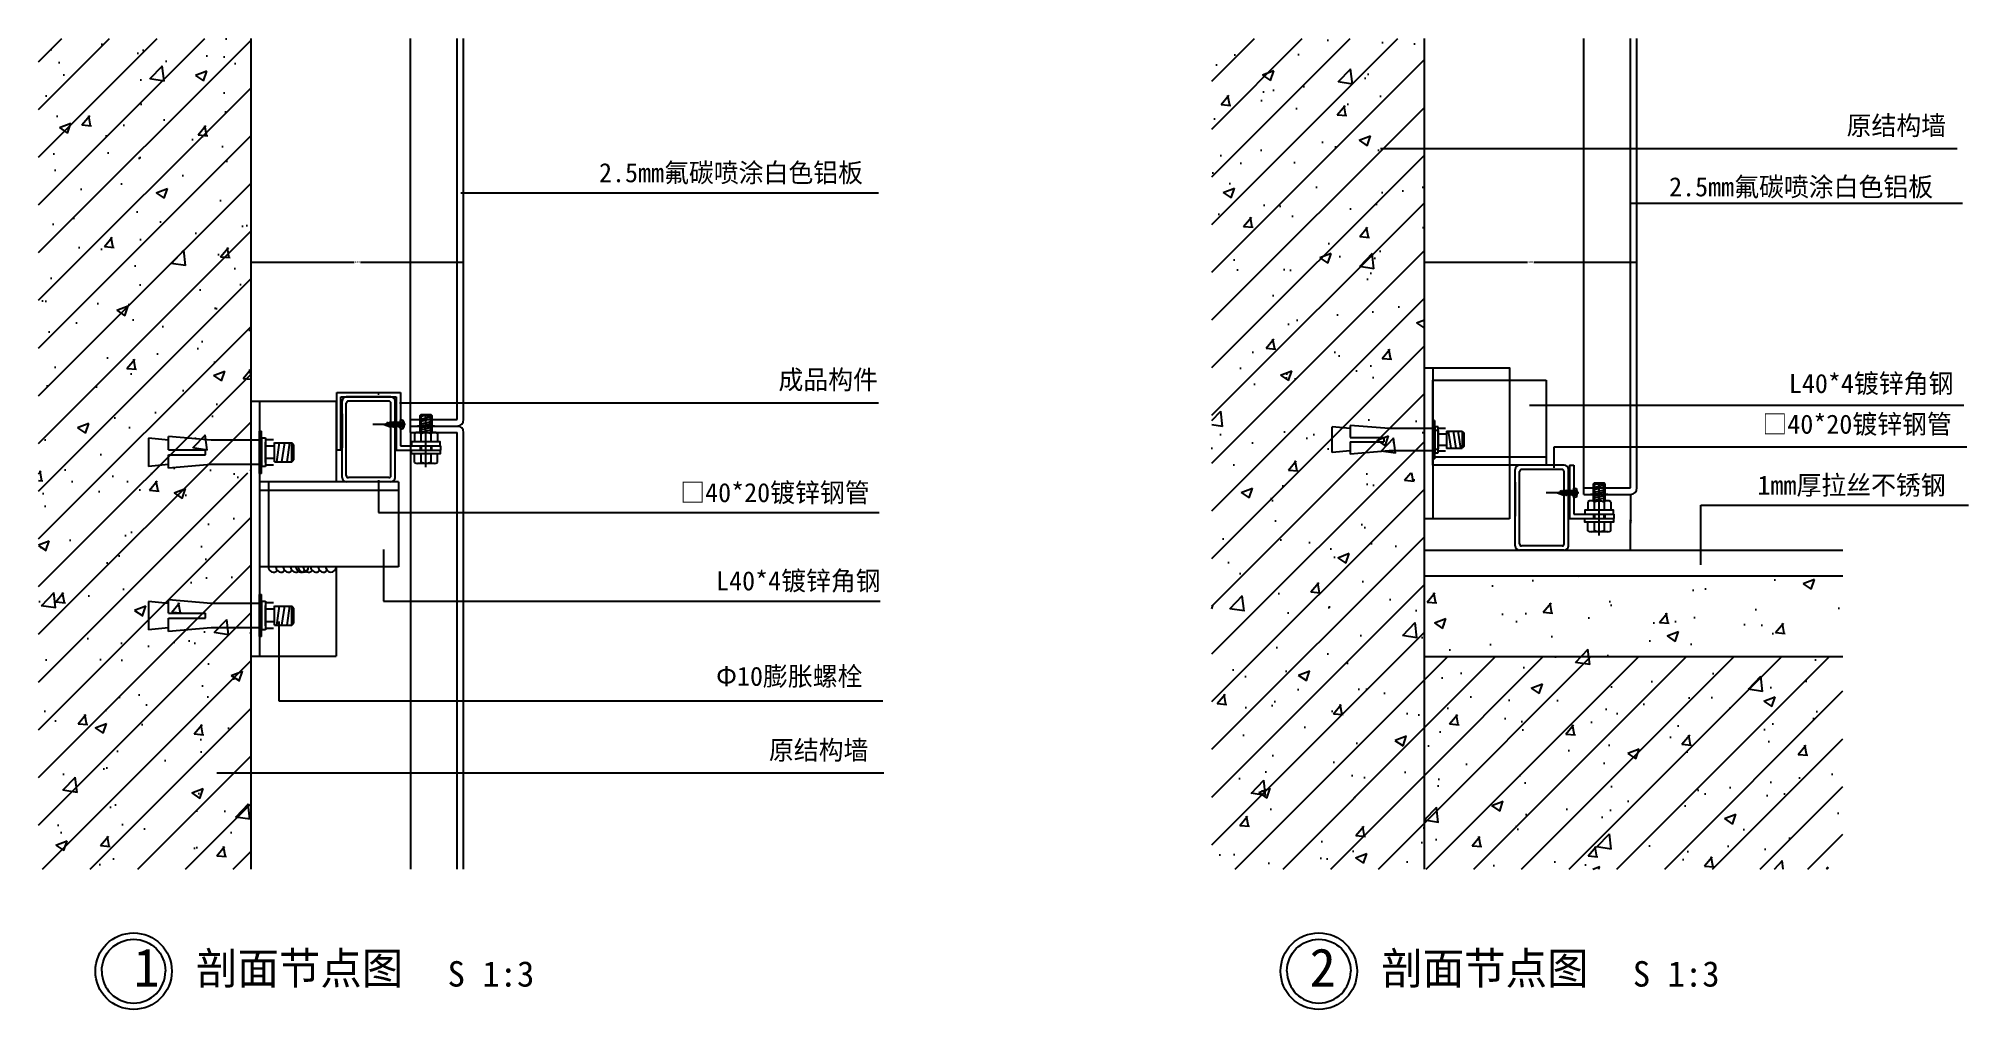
# Model space of a CAD drawing. Header units: metres. Extents: x 143186 to 144094, y -26987 to -26530.
import ezdxf

# ---------------------------------------------------------------- set-up
doc = ezdxf.new("R2010")
doc.units = ezdxf.units.M
for name, color, linetype in [('10', 8, 'Continuous'), ('20', 1, 'Continuous'), ('3', 2, 'Continuous'), ('5', 3, 'Continuous'), ('8', 7, 'Continuous')]:
    doc.layers.add(name, color=color, linetype=linetype)
doc.dimstyles.get("Standard").update_dxf_attribs({"dimtxt": 2.5, "dimasz": 2.5, "dimexe": 1.25, "dimexo": 0.625, "dimtad": 1, "dimcen": 2.5, "dimazin": 3, "dimtfac": 1, "dimtmove": 0, "dimatfit": 3})

# ---------------------------------------------------------------- blocks, each defined once
blk = doc.blocks.new('34')
at = {"layer": '10'}
for p, q in [((1724482.52, -1411777.27, -1110.01), (1724479.11, -1411777.27, -1110.01)), ((1724482.52, -1411788.01, -1110.01), (1724482.52, -1411777.27, -1110.01)), ((1724482.56, -1411776.52, -1110.01), (1724484.19, -1411776.52, -1110.01)), ((1724482.56, -1411787.13, -1110.01), (1724482.56, -1411776.52, -1110.01)), ((1724484.19, -1411776.52, -1110.01), (1724484.19, -1411788.76, -1110.01)), ((1724484.25, -1411773.66, -1110.01), (1724485.07, -1411773.66, -1110.01)), ((1724484.25, -1411773.66, -1110.01), (1724484.25, -1411791.62, -1110.01)), ((1724485.07, -1411773.66, -1110.01), (1724485.07, -1411791.62, -1110.01)), ((1724485.07, -1411777.42, -1110.01), (1724505.69, -1411777.42, -1110.01)), ((1724505.69, -1411777.42, -1110.01), (1724523.99, -1411775.92, -1110.01)), ((1724523.99, -1411775.92, -1110.01), (1724523.99, -1411781.59, -1110.01)), ((1724523.99, -1411777.42, -1110.01), (1724532.53, -1411776.56, -1110.01)), ((1724532.53, -1411788.72, -1110.01), (1724532.53, -1411776.56, -1110.01)), ((1724471.36, -1411778.61, -1110.01), (1724470.54, -1411779.43, -1110.01)), ((1724470.54, -1411779.43, -1110.01), (1724470.54, -1411785.85, -1110.01)), ((1724470.54, -1411785.85, -1110.01), (1724471.36, -1411786.67, -1110.01)), ((1724478.7, -1411778.61, -1110.01), (1724471.36, -1411778.61, -1110.01)), ((1724471.36, -1411778.61, -1110.01), (1724471.36, -1411786.67, -1110.01)), ((1724478.7, -1411786.67, -1110.01), (1724471.36, -1411786.67, -1110.01)), ((1724473.33, -1411778.61, -1110.01), (1724472.12, -1411786.67, -1110.01)), ((1724475.53, -1411778.61, -1110.01), (1724474.31, -1411786.67, -1110.01)), ((1724477.8, -1411778.61, -1110.01), (1724476.58, -1411786.67, -1110.01)), ((1724478.7, -1411778.57, -1110.01), (1724478.7, -1411786.84, -1110.01)), ((1724479.11, -1411779.95, -1110.01), (1724482.52, -1411779.95, -1110.01)), ((1724479.11, -1411785.33, -1110.01), (1724482.52, -1411785.33, -1110.01)), ((1724484.19, -1411778.15, -1110.01), (1724482.56, -1411778.15, -1110.01)), ((1724482.56, -1411778.3, -1110.01), (1724482.56, -1411786.98, -1110.01)), ((1724485.07, -1411778.15, -1110.01), (1724484.25, -1411778.15, -1110.01)), ((1724523.99, -1411781.59, -1110.01), (1724508.21, -1411781.59, -1110.01)), ((1724508.21, -1411781.59, -1110.01), (1724508.21, -1411783.69, -1110.01)), ((1724523.99, -1411783.69, -1110.01), (1724508.21, -1411783.69, -1110.01)), ((1724523.99, -1411783.69, -1110.01), (1724523.99, -1411789.36, -1110.01)), ((1724479.11, -1411788.01, -1110.01), (1724482.52, -1411788.01, -1110.01)), ((1724482.56, -1411788.76, -1110.01), (1724482.56, -1411787.13, -1110.01)), ((1724485.07, -1411787.13, -1110.01), (1724482.56, -1411787.13, -1110.01)), ((1724484.19, -1411788.76, -1110.01), (1724482.56, -1411788.76, -1110.01)), ((1724485.07, -1411791.62, -1110.01), (1724484.25, -1411791.62, -1110.01)), ((1724485.07, -1411787.86, -1110.01), (1724505.69, -1411787.86, -1110.01)), ((1724505.69, -1411787.86, -1110.01), (1724523.99, -1411789.36, -1110.01)), ((1724523.99, -1411787.86, -1110.01), (1724532.53, -1411788.72, -1110.01))]:
    blk.add_line(p, q, dxfattribs=at)
blk = doc.blocks.new('HY-4')
at = {"layer": '20'}
for points in [[(-5, 0, -1), (5, 0, -1)], [(-5, 0, 1), (5, 0, 1)]]:
    blk.add_lwpolyline(points, format="xyb", dxfattribs=at)
blk.add_circle((0, 0), 6, dxfattribs=at)
blk.add_circle((0, 0), 6, dxfattribs=at)
blk = doc.blocks.new('_CLOSEDFILLED')
at = {"color": 0, "linetype": 'BYBLOCK'}
blk.add_solid([(-1, 0.2), (0, 0), (-1, -0.2)], dxfattribs=at)
blk = doc.blocks.new('*D1')
for p, q in [((143286.01, -26657.77), (143286.01, -26635.06)), ((143286.26, -26635.06), (143334.51, -26635.06)), ((143337.51, -26635.06), (143385.76, -26635.06)), ((143386.01, -26657.77), (143386.01, -26635.06))]:
    blk.add_line(p, q)
at = {"layer": 'Defpoints'}
for p in [(143286.01, -26635.06), (143286.01, -26657.77), (143386.01, -26657.77)]:
    blk.add_point(p, dxfattribs=at)
at = {"layer": '8', "xscale": 0.25, "yscale": 0.25, "rotation": 180}
blk.add_blockref('_CLOSEDFILLED', (143286.01, -26635.06), dxfattribs=at)
at = {"layer": '8', "xscale": 0.25, "yscale": 0.25}
blk.add_blockref('_CLOSEDFILLED', (143386.01, -26635.06), dxfattribs=at)
at = {"layer": '8', "insert": (143336.01, -26635.06), "char_height": 1, "attachment_point": 5}
blk.add_mtext('100', dxfattribs=at)
blk = doc.blocks.new('*D2')
for p, q in [((143838.06, -26658.67), (143838.06, -26635.06)), ((143838.31, -26635.06), (143886.56, -26635.06)), ((143889.56, -26635.06), (143937.81, -26635.06)), ((143938.06, -26658.67), (143938.06, -26635.06))]:
    blk.add_line(p, q)
at = {"layer": 'Defpoints'}
for p in [(143838.06, -26635.06), (143838.06, -26658.67), (143938.06, -26658.67)]:
    blk.add_point(p, dxfattribs=at)
at = {"layer": '8', "xscale": 0.25, "yscale": 0.25, "rotation": 180}
blk.add_blockref('_CLOSEDFILLED', (143838.06, -26635.06), dxfattribs=at)
at = {"layer": '8', "xscale": 0.25, "yscale": 0.25}
blk.add_blockref('_CLOSEDFILLED', (143938.06, -26635.06), dxfattribs=at)
at = {"layer": '8', "insert": (143888.06, -26635.06), "char_height": 1, "attachment_point": 5}
blk.add_mtext('100', dxfattribs=at)
blk = doc.blocks.new('*D3')
for p, q in [((143935.06, -26744.38), (143935.06, -26757.53)), ((143934.81, -26757.53), (143934.56, -26757.53)), ((143935.06, -26770.68), (143935.06, -26757.53)), ((143935.06, -26757.53), (143935.06, -26757.53)), ((143935.31, -26757.53), (143935.56, -26757.53))]:
    blk.add_line(p, q)
at = {"layer": 'Defpoints'}
for p in [(143935.06, -26744.38), (143935.06, -26757.53), (143935.06, -26770.68)]:
    blk.add_point(p, dxfattribs=at)
at = {"layer": '8', "xscale": 0.25, "yscale": 0.25}
blk.add_blockref('_CLOSEDFILLED', (143935.06, -26757.53), dxfattribs=at)
at = {"layer": '8', "xscale": 0.25, "yscale": 0.25, "rotation": 180}
blk.add_blockref('_CLOSEDFILLED', (143935.06, -26757.53), dxfattribs=at)
at = {"layer": '8', "insert": (143935.06, -26756.405), "char_height": 1, "attachment_point": 5}
blk.add_mtext('25', dxfattribs=at)

msp = doc.modelspace()

# ---------------------------------------------------------------- hatches: boundary and pattern name
at = {"layer": '10'}
h = msp.add_hatch(dxfattribs=at)
h.set_pattern_fill('ANSI31', scale=5)
h.paths.add_polyline_path([(143286.01, -26529.94), (143186.01, -26529.94), (143186.01, -26920.68), (143286.01, -26920.68), (143286.01, -26734.3), (143274, -26734.3), (143273.25, -26733.73), (143274, -26733.15), (143286.01, -26733.15)])
h = msp.add_hatch(dxfattribs=at)
h.set_pattern_fill('AR-CONC', scale=0.3)
h.paths.add_polyline_path([(143286.01, -26529.94), (143186.01, -26529.94), (143186.01, -26920.68), (143286.01, -26920.68), (143286.01, -26734.3), (143274, -26734.3), (143273.25, -26733.73), (143274, -26733.15), (143286.01, -26733.15)])
h = msp.add_hatch(dxfattribs=at)
h.set_pattern_fill('ANSI31', scale=5)
h.paths.add_polyline_path([(143838.06, -26529.94), (143738.06, -26529.94), (143738.06, -26920.68), (143838.06, -26920.68), (143838.06, -26734.3), (143826.04, -26734.3), (143825.29, -26733.73), (143826.04, -26733.15), (143838.06, -26733.15)])
h = msp.add_hatch(dxfattribs=at)
h.set_pattern_fill('AR-CONC', scale=0.3)
h.paths.add_polyline_path([(143838.06, -26529.94), (143738.06, -26529.94), (143738.06, -26920.68), (143838.06, -26920.68), (143838.06, -26734.3), (143826.04, -26734.3), (143825.29, -26733.73), (143826.04, -26733.15), (143838.06, -26733.15)])
h = msp.add_hatch(dxfattribs=at)
h.set_pattern_fill('AR-CONC', scale=0.3)
h.paths.add_polyline_path([(143375.28, -26723.53), (143375.28, -26721.53), (143356.28, -26721.53), (143356.28, -26696.53), (143326.28, -26696.53), (143326.28, -26723.53), (143328.28, -26723.53), (143328.28, -26698.53), (143354.28, -26698.53), (143354.28, -26723.53)])
h = msp.add_hatch(dxfattribs=at)
h.set_pattern_fill('AR-CONC', scale=0.3)
h.paths.add_polyline_path([(144034.92, -26820.68), (143838.06, -26820.68), (143838.06, -26920.68), (144034.92, -26920.68)])
h.paths.add_polyline_path([(144034.92, -26782.68), (143838.06, -26782.68), (143838.06, -26820.68), (144034.92, -26820.68)])
h = msp.add_hatch(dxfattribs=at)
h.set_pattern_fill('ANSI31', scale=5)
h.paths.add_polyline_path([(144034.92, -26820.68), (143838.06, -26820.68), (143838.06, -26920.68), (144034.92, -26920.68)])

# ---------------------------------------------------------------- linework, layer by layer
for p, q in [((143361.01, -26709.23), (143361.01, -26529.94)), ((143913.06, -26741.38), (143913.06, -26529.94)), ((143842.06, -26684.81), (143842.06, -26755.9)), ((143286.01, -26700.47), (143326.01, -26700.47)), ((143290.01, -26700.47), (143290.01, -26820.47)), ((143326.01, -26700.47), (143326.01, -26738.53)), ((143326.28, -26696.53), (143356.28, -26696.53)), ((143326.28, -26723.53), (143326.28, -26696.53)), ((143328.28, -26723.53), (143328.28, -26698.53)), ((143328.28, -26698.53), (143354.28, -26698.53)), ((143328.78, -26736.53), (143328.78, -26700.53)), ((143351.78, -26698.53), (143330.78, -26698.53)), ((143330.78, -26735.53), (143330.78, -26701.53)), ((143350.78, -26700.53), (143331.78, -26700.53)), ((143351.78, -26735.53), (143351.78, -26701.53)), ((143353.78, -26736.53), (143353.78, -26700.53)), ((143354.28, -26698.53), (143354.28, -26723.53)), ((143356.28, -26696.53), (143356.28, -26721.53)), ((143328.78, -26706.53), (143328.78, -26722.53)), ((143358.68, -26711.48), (143343.34, -26711.48)), ((143348.65, -26711.48), (143351.15, -26710.55)), ((143348.65, -26711.48), (143351.15, -26712.42)), ((143350.2, -26710.9), (143350.23, -26710.45)), ((143351.15, -26712.42), (143351.15, -26710.55)), ((143351.49, -26710.55), (143351.15, -26710.55)), ((143351.16, -26712.42), (143351.15, -26712.42)), ((143351.49, -26712.73), (143351.65, -26710.23)), ((143352.47, -26712.42), (143351.66, -26712.42)), ((143352.8, -26710.55), (143351.99, -26710.55)), ((143352.8, -26712.73), (143352.97, -26710.23)), ((143353.89, -26712.42), (143352.97, -26712.42)), ((143354.22, -26710.55), (143353.3, -26710.55)), ((143354.22, -26712.73), (143354.39, -26710.23)), ((143355.31, -26712.42), (143354.39, -26712.42)), ((143355.64, -26710.55), (143354.72, -26710.55)), ((143355.65, -26712.73), (143355.81, -26710.23)), ((143356.28, -26712.42), (143355.81, -26712.42)), ((143356.28, -26710.55), (143356.14, -26710.55)), ((143361.01, -26715.23), (143361.01, -26709.23)), ((143372.33, -26712.23), (143364.23, -26712.23)), ((143365.58, -26707.28), (143370.98, -26707.28)), ((143366.03, -26715.23), (143366.03, -26706.83)), ((143366.05, -26707.64), (143367.68, -26707.28)), ((143366.05, -26708.84), (143370.52, -26707.85)), ((143366.05, -26709.88), (143370.52, -26708.88)), ((143366.05, -26711.15), (143370.52, -26710.15)), ((143366.05, -26712.11), (143370.52, -26711.12)), ((143366.05, -26712.97), (143370.52, -26711.98)), ((143366.05, -26713.94), (143370.52, -26712.94)), ((143366.05, -26714.98), (143370.52, -26713.98)), ((143368.28, -26731.62), (143368.28, -26707.07)), ((143370.53, -26715.23), (143370.53, -26706.83)), ((143237.69, -26717.9), (143237.69, -26731.3)), ((143247.1, -26718.84), (143237.69, -26717.9)), ((143267.27, -26718.84), (143247.1, -26717.19)), ((143247.1, -26723.44), (143247.1, -26717.19)), ((143290.01, -26718.84), (143267.27, -26718.84)), ((143290.01, -26734.5), (143290.01, -26714.7)), ((143290.01, -26714.7), (143290.91, -26714.7)), ((143290.91, -26734.5), (143290.91, -26714.7)), ((143290.98, -26731.35), (143290.98, -26717.85)), ((143290.98, -26717.85), (143292.78, -26717.85)), ((143292.78, -26717.85), (143292.78, -26719.65)), ((143292.78, -26719.65), (143292.78, -26731.35)), ((143292.78, -26729.38), (143292.78, -26719.82)), ((143292.82, -26718.68), (143292.82, -26730.53)), ((143296.58, -26718.68), (143292.82, -26718.68)), ((143296.58, -26721.64), (143292.82, -26721.64)), ((143297.03, -26729.08), (143297.03, -26719.97)), ((143297.04, -26720.16), (143305.13, -26720.16)), ((143298.03, -26729.04), (143299.37, -26720.16)), ((143300.53, -26729.04), (143301.87, -26720.16)), ((143302.95, -26729.04), (143304.29, -26720.16)), ((143305.13, -26729.04), (143305.13, -26720.16)), ((143306.03, -26721.06), (143305.13, -26720.16)), ((143306.03, -26728.14), (143306.03, -26721.06)), ((143356.28, -26721.53), (143375.28, -26721.53)), ((143361.01, -26715.23), (143361.01, -26920.68)), ((143362.88, -26715.68), (143362.88, -26719.73)), ((143365.61, -26721.53), (143365.61, -26723.53)), ((143366.07, -26721.53), (143366.07, -26723.53)), ((143370.5, -26721.53), (143370.5, -26723.53)), ((143370.96, -26721.53), (143370.96, -26723.53)), ((143373.68, -26715.68), (143373.68, -26719.73)), ((143375.28, -26723.03), (143375.28, -26721.53)), ((143375.28, -26723.53), (143375.28, -26721.53)), ((143247.1, -26730.36), (143237.69, -26731.3)), ((143247.1, -26723.44), (143264.51, -26723.44)), ((143247.1, -26725.76), (143264.51, -26725.76)), ((143247.1, -26732.01), (143247.1, -26725.76)), ((143267.27, -26730.36), (143247.1, -26732.01)), ((143264.51, -26725.76), (143264.51, -26723.44)), ((143290.01, -26730.36), (143267.27, -26730.36)), ((143292.78, -26731.35), (143290.98, -26731.35)), ((143296.58, -26727.56), (143292.82, -26727.56)), ((143292.82, -26730.53), (143296.58, -26730.53)), ((143297.04, -26729.04), (143305.13, -26729.04)), ((143305.13, -26729.04), (143306.03, -26728.14)), ((143328.28, -26723.53), (143326.28, -26723.53)), ((143354.28, -26723.53), (143375.28, -26723.53)), ((143362.88, -26729.38), (143362.88, -26725.33)), ((143372.33, -26729.83), (143364.23, -26729.83)), ((143373.68, -26729.38), (143373.68, -26725.33)), ((143842.06, -26726.68), (143895.31, -26726.68)), ((143903.83, -26730.68), (143882.83, -26730.68)), ((143906.33, -26730.68), (143906.33, -26755.68)), ((143906.33, -26730.68), (143908.33, -26730.68)), ((143908.33, -26730.68), (143908.33, -26753.68)), ((143290.91, -26734.5), (143290.01, -26734.5)), ((143355.28, -26738.53), (143290.01, -26738.53)), ((143294.22, -26738.53), (143294.22, -26778.53)), ((143351.78, -26738.53), (143330.78, -26738.53)), ((143350.78, -26736.53), (143331.78, -26736.53)), ((143355.28, -26738.53), (143355.28, -26778.53)), ((143880.83, -26768.68), (143880.83, -26732.68)), ((143880.83, -26738.68), (143880.83, -26754.68)), ((143882.83, -26767.68), (143882.83, -26733.68)), ((143902.83, -26732.68), (143883.83, -26732.68)), ((143903.83, -26767.68), (143903.83, -26733.68)), ((143905.83, -26768.68), (143905.83, -26732.68)), ((143917.63, -26739.43), (143923.03, -26739.43)), ((143918.08, -26747.38), (143918.08, -26738.98)), ((143918.09, -26739.79), (143919.72, -26739.43)), ((143918.09, -26740.99), (143922.57, -26740)), ((143918.09, -26742.03), (143922.57, -26741.03)), ((143920.33, -26763.77), (143920.33, -26739.22)), ((143922.58, -26747.38), (143922.58, -26738.98)), ((143355.28, -26742.53), (143290.01, -26742.53)), ((143910.73, -26743.63), (143895.39, -26743.63)), ((143900.69, -26743.63), (143903.19, -26742.7)), ((143900.69, -26743.63), (143903.19, -26744.57)), ((143902.25, -26743.05), (143902.28, -26742.6)), ((143903.19, -26744.57), (143903.19, -26742.7)), ((143903.53, -26742.7), (143903.19, -26742.7)), ((143903.2, -26744.57), (143903.19, -26744.57)), ((143903.54, -26744.88), (143903.7, -26742.38)), ((143904.51, -26744.57), (143903.7, -26744.57)), ((143904.85, -26742.7), (143904.03, -26742.7)), ((143904.85, -26744.88), (143905.01, -26742.38)), ((143905.94, -26744.57), (143905.01, -26744.57)), ((143906.27, -26742.7), (143905.35, -26742.7)), ((143906.27, -26744.88), (143906.43, -26742.38)), ((143907.36, -26744.57), (143906.44, -26744.57)), ((143907.69, -26742.7), (143906.77, -26742.7)), ((143907.69, -26744.88), (143907.86, -26742.38)), ((143908.33, -26744.57), (143907.86, -26744.57)), ((143908.33, -26742.7), (143908.19, -26742.7)), ((143914.93, -26747.83), (143914.93, -26751.88)), ((143924.38, -26744.38), (143916.28, -26744.38)), ((143918.09, -26743.3), (143922.57, -26742.3)), ((143918.09, -26744.26), (143922.57, -26743.27)), ((143918.09, -26745.12), (143922.57, -26744.13)), ((143918.09, -26746.09), (143922.57, -26745.09)), ((143918.09, -26747.13), (143922.57, -26746.13)), ((143925.73, -26747.83), (143925.73, -26751.88)), ((143906.33, -26755.68), (143927.33, -26755.68)), ((143908.33, -26753.68), (143927.33, -26753.68)), ((143914.93, -26761.53), (143914.93, -26757.48)), ((143917.66, -26753.68), (143917.66, -26755.68)), ((143918.12, -26753.68), (143918.12, -26755.68)), ((143922.55, -26753.68), (143922.55, -26755.68)), ((143923.01, -26753.68), (143923.01, -26755.68)), ((143925.73, -26761.53), (143925.73, -26757.48)), ((143927.33, -26755.18), (143927.33, -26753.68)), ((143927.33, -26755.68), (143927.33, -26753.68)), ((143902.83, -26768.68), (143883.83, -26768.68)), ((143924.38, -26761.98), (143916.28, -26761.98)), ((143903.83, -26770.68), (143882.83, -26770.68)), ((143355.28, -26778.53), (143290.01, -26778.53)), ((143326.01, -26778.53), (143326.01, -26820.47)), ((143237.69, -26794.73), (143237.69, -26808.13)), ((143247.1, -26795.67), (143237.69, -26794.73)), ((143267.27, -26795.67), (143247.1, -26794.02)), ((143247.1, -26800.27), (143247.1, -26794.02)), ((143290.01, -26795.67), (143267.27, -26795.67)), ((143290.01, -26811.33), (143290.01, -26791.53)), ((143290.01, -26791.53), (143290.91, -26791.53)), ((143290.91, -26811.33), (143290.91, -26791.53)), ((143290.98, -26808.18), (143290.98, -26794.68)), ((143290.98, -26794.68), (143292.78, -26794.68)), ((143292.78, -26794.68), (143292.78, -26796.48)), ((143292.82, -26795.5), (143292.82, -26807.35)), ((143296.58, -26795.5), (143292.82, -26795.5)), ((143247.1, -26800.27), (143264.51, -26800.27)), ((143247.1, -26802.59), (143264.51, -26802.59)), ((143247.1, -26808.84), (143247.1, -26802.59)), ((143264.51, -26802.59), (143264.51, -26800.27)), ((143292.78, -26796.48), (143292.78, -26808.18)), ((143292.78, -26806.21), (143292.78, -26796.65)), ((143296.58, -26798.47), (143292.82, -26798.47)), ((143296.58, -26804.39), (143292.82, -26804.39)), ((143297.03, -26805.91), (143297.03, -26796.8)), ((143297.04, -26796.99), (143305.13, -26796.99)), ((143298.03, -26805.87), (143299.37, -26796.99)), ((143300.53, -26805.87), (143301.87, -26796.99)), ((143302.95, -26805.87), (143304.29, -26796.99)), ((143305.13, -26805.87), (143305.13, -26796.99)), ((143306.03, -26797.89), (143305.13, -26796.99)), ((143305.13, -26805.87), (143306.03, -26804.97)), ((143306.03, -26804.97), (143306.03, -26797.89)), ((143247.1, -26807.19), (143237.69, -26808.13)), ((143267.27, -26807.19), (143247.1, -26808.84)), ((143290.01, -26807.19), (143267.27, -26807.19)), ((143290.91, -26811.33), (143290.01, -26811.33)), ((143292.78, -26808.18), (143290.98, -26808.18)), ((143292.82, -26807.35), (143296.58, -26807.35)), ((143297.04, -26805.87), (143305.13, -26805.87)), ((143286.01, -26820.47), (143326.01, -26820.47))]:
    msp.add_line(p, q, dxfattribs=at)
for points in [[(143878.06, -26755.9), (143838.06, -26755.9), (143838.06, -26684.81), (143878.06, -26684.81)], [(143895.31, -26690.68), (143895.31, -26730.68), (143842.06, -26730.68), (143842.06, -26690.68)], [(143351.65, -26710.23), (143351.49, -26710.55), (143351.16, -26712.42), (143351.49, -26712.73), (143351.66, -26712.42), (143351.99, -26710.55)], [(143352.97, -26710.23), (143352.8, -26710.55), (143352.47, -26712.42), (143352.8, -26712.73), (143352.97, -26712.42), (143353.3, -26710.55)], [(143354.39, -26710.23), (143354.22, -26710.55), (143353.89, -26712.42), (143354.22, -26712.73), (143354.39, -26712.42), (143354.72, -26710.55)], [(143355.81, -26710.23), (143355.64, -26710.55), (143355.31, -26712.42), (143355.65, -26712.73), (143355.81, -26712.42), (143356.14, -26710.55)], [(143375.03, -26721.53), (143375.03, -26719.73), (143361.53, -26719.73), (143361.53, -26721.53)], [(143375.03, -26723.53), (143375.03, -26725.33), (143361.53, -26725.33), (143361.53, -26723.53)], [(143903.7, -26742.38), (143903.53, -26742.7), (143903.2, -26744.57), (143903.54, -26744.88), (143903.7, -26744.57), (143904.03, -26742.7)], [(143905.01, -26742.38), (143904.85, -26742.7), (143904.51, -26744.57), (143904.85, -26744.88), (143905.01, -26744.57), (143905.35, -26742.7)], [(143906.43, -26742.38), (143906.27, -26742.7), (143905.94, -26744.57), (143906.27, -26744.88), (143906.44, -26744.57), (143906.77, -26742.7)], [(143907.86, -26742.38), (143907.69, -26742.7), (143907.36, -26744.57), (143907.69, -26744.88), (143907.86, -26744.57), (143908.19, -26742.7)], [(143927.08, -26753.68), (143927.08, -26751.88), (143913.58, -26751.88), (143913.58, -26753.68)], [(143927.08, -26755.68), (143927.08, -26757.48), (143913.58, -26757.48), (143913.58, -26755.68)]]:
    msp.add_lwpolyline(points, close=True, dxfattribs=at)
for points in [[(143350.23, -26710.45), (143350.07, -26710.95)], [(143350.57, -26710.77), (143350.23, -26710.45)], [(143357.66, -26709.9), (143357.66, -26709.9), (143357.54, -26710.04), (143357.48, -26710.2), (143357.48, -26710.37), (143357.5, -26710.54), (143357.55, -26710.71), (143357.6, -26710.86), (143357.63, -26710.98), (143357.63, -26711.08), (143357.6, -26711.14), (143357.53, -26711.17), (143357.43, -26711.19), (143357.31, -26711.18), (143357.18, -26711.17), (143357.05, -26711.17), (143356.92, -26711.17), (143356.81, -26711.2), (143356.73, -26711.25), (143356.67, -26711.31), (143356.63, -26711.4), (143356.62, -26711.48), (143356.63, -26711.57), (143356.67, -26711.66), (143356.73, -26711.72), (143356.81, -26711.77), (143356.92, -26711.8), (143357.05, -26711.8), (143357.18, -26711.79), (143357.31, -26711.79), (143357.43, -26711.78), (143357.53, -26711.79), (143357.6, -26711.83), (143357.63, -26711.89), (143357.63, -26711.98), (143357.6, -26712.11), (143357.55, -26712.26), (143357.5, -26712.42), (143357.48, -26712.6), (143357.48, -26712.76), (143357.54, -26712.92), (143357.66, -26713.07), (143357.24, -26710.25), (143358.12, -26711.48), (143356.55, -26710.91), (143356.55, -26712.06), (143358.12, -26711.48), (143357.24, -26712.71), (143357.66, -26713.07)], [(143365.58, -26715.23), (143365.58, -26707.28), (143366.03, -26706.83), (143370.53, -26706.83), (143370.98, -26707.28), (143370.98, -26715.23)], [(143917.63, -26747.38), (143917.63, -26739.43), (143918.08, -26738.98), (143922.58, -26738.98), (143923.03, -26739.43), (143923.03, -26747.38)], [(143902.28, -26742.6), (143902.11, -26743.1)], [(143902.61, -26742.92), (143902.28, -26742.6)], [(143909.7, -26742.05), (143909.7, -26742.05), (143909.58, -26742.19), (143909.53, -26742.35), (143909.52, -26742.52), (143909.55, -26742.69), (143909.59, -26742.86), (143909.64, -26743.01), (143909.68, -26743.13), (143909.68, -26743.23), (143909.64, -26743.29), (143909.57, -26743.32), (143909.47, -26743.34), (143909.35, -26743.33), (143909.22, -26743.32), (143909.09, -26743.32), (143908.97, -26743.32), (143908.86, -26743.35), (143908.77, -26743.4), (143908.71, -26743.46), (143908.68, -26743.55), (143908.66, -26743.63), (143908.68, -26743.72), (143908.71, -26743.8), (143908.77, -26743.87), (143908.86, -26743.92), (143908.97, -26743.95), (143909.09, -26743.95), (143909.22, -26743.94), (143909.35, -26743.94), (143909.47, -26743.93), (143909.57, -26743.94), (143909.64, -26743.98), (143909.68, -26744.04), (143909.68, -26744.13), (143909.64, -26744.26), (143909.59, -26744.41), (143909.55, -26744.57), (143909.52, -26744.74), (143909.53, -26744.91), (143909.58, -26745.07), (143909.7, -26745.22), (143909.28, -26742.4), (143910.16, -26743.63), (143908.6, -26743.06), (143908.6, -26744.21), (143910.16, -26743.63), (143909.28, -26744.86), (143909.7, -26745.22)]]:
    msp.add_lwpolyline(points, dxfattribs=at)
for points in [[(143356.87, -26709.3, -0.34), (143357.66, -26709.9, -0.13), (143357.66, -26713.07, -0.34), (143356.87, -26713.67), (143356.28, -26713.67), (143356.28, -26709.3)], [(143908.91, -26741.45, -0.34), (143909.7, -26742.05, -0.13), (143909.7, -26745.22, -0.34), (143908.91, -26745.82), (143908.33, -26745.82), (143908.33, -26741.45)]]:
    msp.add_lwpolyline(points, format="xyb", close=True, dxfattribs=at)
for points in [[(143366.03, -26719.73), (143366.03, -26715.68, -0.2), (143370.53, -26715.68), (143370.53, -26719.73)], [(143370.53, -26725.33), (143370.53, -26729.38, -0.2), (143366.03, -26729.38), (143366.03, -26725.33)], [(143918.08, -26751.88), (143918.08, -26747.83, -0.2), (143922.58, -26747.83), (143922.58, -26751.88)], [(143922.58, -26757.48), (143922.58, -26761.53, -0.2), (143918.08, -26761.53), (143918.08, -26757.48)]]:
    msp.add_lwpolyline(points, format="xyb", dxfattribs=at)
for centre, radius, start, end in [((143330.78, -26700.53), 2, 90, 180), ((143331.78, -26701.53), 1, 90, 180), ((143350.78, -26701.53), 1, 0, 90), ((143351.78, -26700.53), 2, 0, 90), ((143364.46, -26718.21), 2.98, 58.11, 121.89), ((143372.11, -26718.21), 2.98, 58.11, 121.89), ((143364.46, -26726.85), 2.98, 238.11, 301.89), ((143372.11, -26726.85), 2.98, 238.11, 301.89), ((143882.83, -26732.68), 2, 90, 180), ((143903.83, -26732.68), 2, 0, 90), ((143330.78, -26736.53), 2, 180, 270), ((143331.78, -26735.53), 1, 180, 270), ((143350.78, -26735.53), 1, 270, 0), ((143351.78, -26736.53), 2, 270, 0), ((143883.83, -26733.68), 1, 90, 180), ((143902.83, -26733.68), 1, 0, 90), ((143916.5, -26750.36), 2.98, 58.11, 121.89), ((143924.15, -26750.36), 2.98, 58.11, 121.89), ((143882.83, -26768.68), 2, 180, 270), ((143883.83, -26767.68), 1, 180, 270), ((143902.83, -26767.68), 1, 270, 0), ((143903.83, -26768.68), 2, 270, 0), ((143916.5, -26759), 2.98, 238.11, 301.89), ((143924.15, -26759), 2.98, 238.11, 301.89), ((143296.59, -26778.53), 2.48, 180, 314.86), ((143300.09, -26778.53), 2.48, 180, 314.86), ((143303.58, -26778.53), 2.48, 180, 314.86), ((143307.08, -26778.53), 2.48, 180, 314.86), ((143309.56, -26778.53), 2.48, 180, 314.86), ((143310.57, -26778.53), 2.48, 180, 0), ((143313.05, -26778.53), 2.48, 180, 314.86), ((143316.55, -26778.53), 2.48, 180, 314.86), ((143320.04, -26778.53), 2.48, 180, 314.86), ((143323.53, -26778.53), 2.48, 180, 0)]:
    msp.add_arc(centre, radius, start, end, dxfattribs=at)
at = {"layer": '3'}
for p, q in [((143286.01, -26920.68), (143286.01, -26529.94)), ((143838.06, -26920.68), (143838.06, -26529.94)), ((143838.06, -26820.68), (144034.92, -26820.68))]:
    msp.add_line(p, q, dxfattribs=at)
at = {"layer": '5'}
for p, q in [((143383.01, -26709.23), (143383.01, -26529.94)), ((143386.01, -26709.23), (143386.01, -26529.94)), ((143935.06, -26741.38), (143935.06, -26529.94)), ((143938.06, -26741.38), (143938.06, -26529.94)), ((143361.01, -26709.23), (143383.01, -26709.23)), ((143361.01, -26712.23), (143384.01, -26712.23)), ((143361.01, -26712.23), (143383.01, -26712.23)), ((143361.01, -26715.23), (143383.01, -26715.23)), ((143383.01, -26920.68), (143383.01, -26715.23)), ((143386.01, -26920.68), (143386.01, -26715.23)), ((143913.06, -26741.38), (143935.06, -26741.38)), ((143913.06, -26744.38), (143913.06, -26741.38)), ((143913.06, -26744.38), (143935.06, -26744.38)), ((143838.06, -26770.68), (144034.92, -26770.68)), ((143838.06, -26782.68), (144034.92, -26782.68))]:
    msp.add_line(p, q, dxfattribs=at)
for centre, start, end in [((143383.01, -26709.23), 270, 0), ((143383.01, -26715.23), 0, 90), ((143935.06, -26741.38), 270, 0)]:
    msp.add_arc(centre, 3, start, end, dxfattribs=at)

# ---------------------------------------------------------------- block references
at = {"layer": '10', "xscale": -1}
msp.add_blockref('34', (1868327.13, 1385063.96, 1110.01), dxfattribs=at)
at = {"layer": '8', "xscale": 3, "yscale": 3, "zscale": 3}
for p in [(143230.71, -26968.73), (143788.4, -26968.73)]:
    msp.add_blockref('HY-4', p, dxfattribs=at)

# ---------------------------------------------------------------- texts
for s, height, p in [('1', 18, (143230.7, -26976.01)), ('剖面节点图', 15, (143260.09, -26974.94)), ('2', 18, (143784.09, -26976.01)), ('剖面节点图', 15, (143817.78, -26974.94)), ('S 1:3', 12, (143378.46, -26976.02)), ('S 1:3', 12, (143936.15, -26976.02))]:
    msp.add_text(s, height=height).set_placement(p)
at = {"layer": '8'}
for s, p in [('原结构墙', (144036.73, -26575.35)), ('2.5mm氟碳喷涂白色铝板', (143449.69, -26597.53)), ('2.5mm氟碳喷涂白色铝板', (143953.2, -26604.17)), ('成品构件', (143534.15, -26694.92)), ('L40*4镀锌角钢', (144009.56, -26696.7)), ('□40*20镀锌钢管', (143997.12, -26715.84)), ('□40*20镀锌钢管', (143487.92, -26748.05)), ('1mm厚拉丝不锈钢', (143994.77, -26744.56)), ('L40*4镀锌角钢', (143504.78, -26789.55)), ('Φ10膨胀螺栓', (143504.78, -26834.47)), ('原结构墙', (143529.66, -26869.21))]:
    msp.add_text(s, height=9, dxfattribs=at).set_placement(p)

# ---------------------------------------------------------------- dimensions: what is measured, and where the dimension line sits
for base, p1, p2, picture, middle in [((143286.01, -26635.06), (143286.01, -26657.77), (143386.01, -26657.77), '*D1', (143336.01, -26635.06)), ((143838.06, -26635.06), (143838.06, -26658.67), (143938.06, -26658.67), '*D2', (143888.06, -26635.06))]:
    dim = msp.add_linear_dim(base=base, p1=p1, p2=p2, dimstyle='Standard', dxfattribs=at)
    dim.commit()
    dim.dimension.update_dxf_attribs({"geometry": picture, "text_midpoint": middle})
dim = msp.add_linear_dim(base=(143935.06, -26757.53), p1=(143935.06, -26744.38), p2=(143935.06, -26770.68), text='25', dimstyle='Standard', dxfattribs=at)
dim.commit()
dim.dimension.update_dxf_attribs({"geometry": '*D3', "text_midpoint": (143935.06, -26756.405)})

# ---------------------------------------------------------------- leaders
for points in [[(143817.45, -26581.67), (144088.82, -26581.67)], [(143384.61, -26602.59), (143581.26, -26602.59)], [(143935.53, -26607.43), (144091.22, -26607.43)], [(143355.76, -26701.3), (143581.26, -26701.3)], [(143887.46, -26702.46), (144091.82, -26702.46)], [(143899.11, -26731.87), (143899.11, -26722.07), (144093.28, -26722.07)], [(143345.89, -26737.74), (143345.89, -26752.99), (143581.59, -26752.99)], [(143968.17, -26777.55), (143968.17, -26749.53), (144094.04, -26749.53)], [(143348.23, -26770.32), (143348.23, -26794.7), (143581.93, -26794.7)], [(143299.09, -26804.14), (143299.09, -26841.55), (143583.27, -26841.55)], [(143269.94, -26875.36), (143583.75, -26875.36)]]:
    msp.add_leader(points, dimstyle='Standard', dxfattribs=at)

doc.saveas('drawing.dxf')
